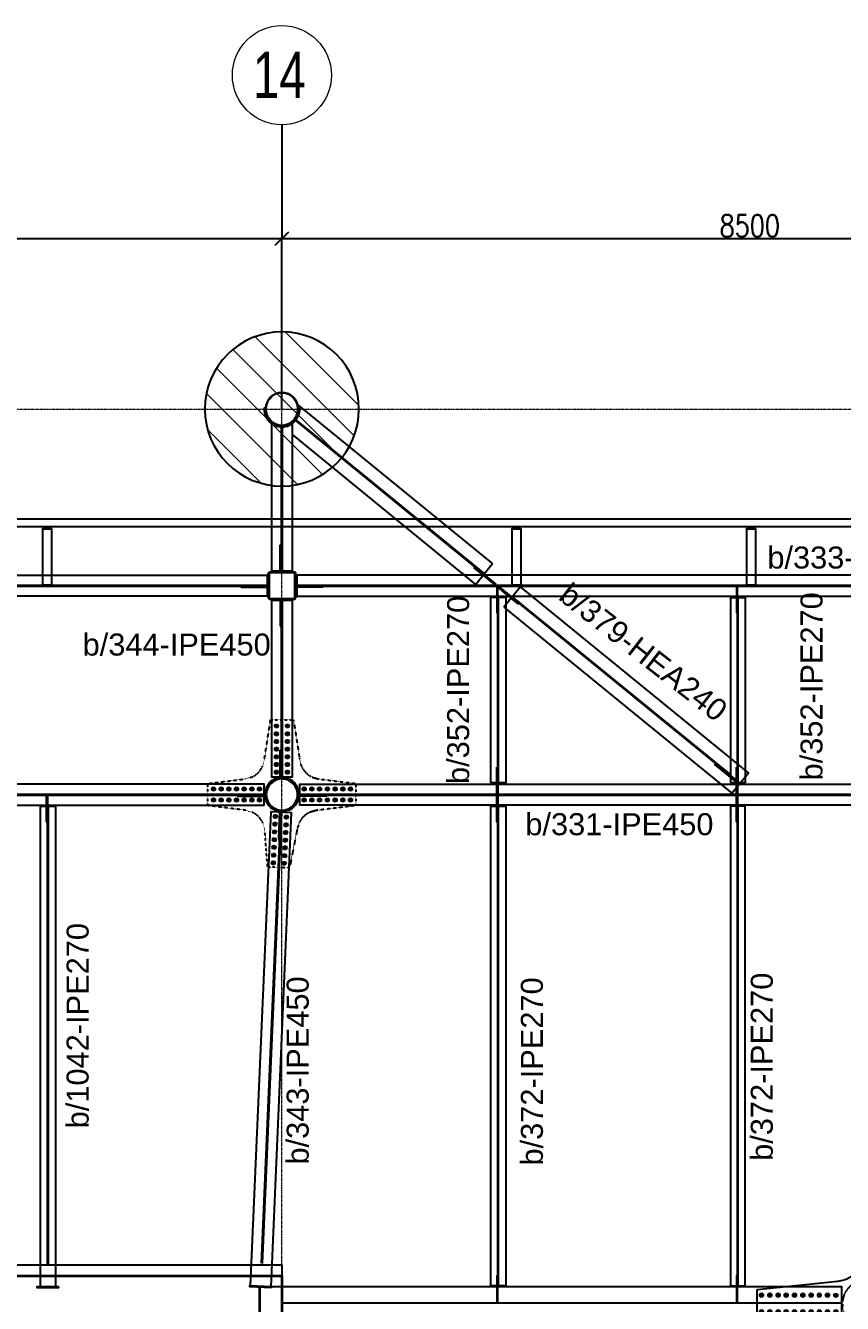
# Model space of a CAD drawing. Header units: millimetres. Extents: x -1715 to 93033, y -21962 to 25119.
# Drawn here: x 69507 to 76928, y 13518 to 25119 of the extents above; entities that cross this region are included whole.
import ezdxf
from ezdxf.enums import TextEntityAlignment as Align

# ---------------------------------------------------------------- set-up
doc = ezdxf.new("R2010")
doc.units = ezdxf.units.MM
doc.header["$LTSCALE"] = 0.4
doc.linetypes.add('DXK_LINE_DOT2', pattern=[3.9198, 1.9599, -1.9599])
doc.linetypes.add('Grid Line', pattern=[3.33375, 1.905, -0.47625, 0.47625, -0.47625])
for name, color, linetype, lineweight in [('0-1', 250, 'Continuous', 5), ('E_COLUMNAS', 1, 'Continuous', 18), ('E_COLUMNAS-1', 1, 'Continuous', 25), ('E_COLUMNAS-3', 1, 'Continuous', 35), ('E_EJES', 8, 'Continuous', 9), ('E_EJES-1', 8, 'Grid Line', 9), ('E_MUROS', 2, 'Continuous', 18), ('E_MUROS-1', 2, 'Continuous', 35), ('E_TEXTO', 3, 'Continuous', 9), ('E_VIGAS-1', 31, 'Continuous', 25), ('E_VIGAS-2', 252, 'Continuous', 25), ('S-COLS-HDLN-1', 52, 'Continuous', 35)]:
    doc.layers.add(name, color=color, linetype=linetype, lineweight=lineweight)
for name, color, linetype in [('A_ALMA', 255, 'Continuous'), ('COTAS', 8, 'Continuous'), ('P-PLATINA', 6, 'Continuous')]:
    doc.layers.add(name, color=color, linetype=linetype)
doc.styles.add('CNI_COTAS', font='romans.shx', dxfattribs={"width": 0.8})
doc.styles.add('Swis721 LtCn BT_1', font='swisscl.ttf', dxfattribs={"height": 0.42})
doc.styles.add('VERDANA', font='arial.ttf')
doc.dimstyles.new('1.5', dxfattribs={"dimscale": 0, "dimtxt": 200, "dimasz": 120, "dimexe": 4, "dimexo": 4, "dimgap": 15, "dimtad": 1, "dimdec": 0, "dimzin": 4, "dimdsep": 46, "dimtxsty": 'CNI_COTAS', "dimblk": 'OBLIQUE', "dimcen": -0.09, "dimclrd": 256, "dimclrt": 3, "dimadec": 0, "dimazin": 0, "dimtfac": 1, "dimtdec": 0, "dimtmove": 2, "dimatfit": 0, "dimldrblk": 'OBLIQUE', "dimfxl": 0.05, "dimtolj": 1, "dimtzin": 0, "dimarcsym": 0})

# ---------------------------------------------------------------- blocks, each defined once
blk = doc.blocks.new('EST_SFM_VIGA-METALICA-SECCION-C - EST_SFM_VIGA-METALICA-UPN160-1505289-_14_00m_N_E_-NIVEL-4 DOC')
at = {"layer": 'E_VIGAS-1'}
for p, q in [((44.822, 0.018), (-44.831, 0.018)), ((-44.831, -0.047), (44.822, -0.047))]:
    blk.add_line(p, q, dxfattribs=at)
blk = doc.blocks.new('DCTIB_CNI_EST_MOD-1A-FAC_0001_rvt-1-_14_00m_N_E_-NIVEL-4 DOC')
at = {"layer": 'E_VIGAS-1'}
for p, q in [((-16.799, 165.082), (-16.799, 165.096)), ((-16.799, 165.077), (-16.799, 165.082)), ((-16.794, 165.096), (-16.794, 165.082)), ((-16.794, 165.082), (-16.794, 165.077)), ((-12.535, 165.082), (-12.535, 165.096)), ((-12.535, 165.077), (-12.535, 165.082)), ((-12.53, 165.096), (-12.53, 165.082)), ((-12.53, 165.082), (-12.53, 165.077)), ((-10.405, 165.082), (-10.405, 165.096)), ((-10.405, 165.077), (-10.405, 165.082)), ((-10.4, 165.096), (-10.4, 165.082)), ((-10.4, 165.082), (-10.4, 165.077)), ((-16.838, 165.076), (-16.838, 165.077)), ((-16.838, 165.077), (-16.81, 165.077)), ((-16.838, 165.076), (-16.756, 165.076)), ((-16.756, 165.076), (-16.838, 165.076)), ((-16.838, 165.076), (-16.838, 164.564)), ((-16.784, 165.077), (-16.756, 165.077)), ((-16.756, 165.077), (-16.756, 165.076)), ((-16.756, 165.076), (-16.756, 164.564)), ((-12.573, 165.076), (-12.573, 165.077)), ((-12.573, 165.077), (-12.545, 165.077)), ((-12.573, 165.076), (-12.491, 165.076)), ((-12.491, 165.076), (-12.573, 165.076)), ((-12.573, 165.076), (-12.573, 164.564)), ((-12.519, 165.077), (-12.491, 165.077)), ((-12.491, 165.077), (-12.491, 165.076)), ((-12.491, 165.076), (-12.491, 164.564)), ((-10.443, 165.076), (-10.443, 165.077)), ((-10.443, 165.077), (-10.415, 165.077)), ((-10.443, 165.076), (-10.361, 165.076)), ((-10.361, 165.076), (-10.443, 165.076)), ((-10.443, 165.076), (-10.443, 164.564)), ((-10.389, 165.077), (-10.361, 165.077)), ((-10.361, 165.077), (-10.361, 165.076)), ((-10.361, 165.076), (-10.361, 164.564)), ((-16.756, 164.564), (-16.838, 164.564)), ((-12.491, 164.564), (-12.573, 164.564)), ((-10.361, 164.564), (-10.443, 164.564))]:
    blk.add_line(p, q, dxfattribs=at)
for points, knots in [([(-16.81, 165.077), (-16.809, 165.077), (-16.808, 165.077), (-16.805, 165.077), (-16.803, 165.078), (-16.801, 165.078), (-16.8, 165.08), (-16.799, 165.081), (-16.799, 165.082)], [0, 0, 0, 0, 0.142857, 0.285714, 0.428571, 0.571429, 0.785714, 1, 1, 1, 1]), ([(-16.799, 165.082), (-16.799, 165.081), (-16.8, 165.08), (-16.801, 165.078), (-16.803, 165.078), (-16.804, 165.077), (-16.805, 165.077), (-16.807, 165.077), (-16.809, 165.077), (-16.81, 165.077)], [0, 0, 0, 0, 0.285714, 0.428571, 0.571429, 0.678571, 0.732143, 0.785714, 1, 1, 1, 1]), ([(-16.784, 165.077), (-16.785, 165.077), (-16.786, 165.077), (-16.789, 165.077), (-16.791, 165.078), (-16.793, 165.078), (-16.794, 165.08), (-16.794, 165.081), (-16.794, 165.082)], [0, 0, 0, 0, 0.142857, 0.285714, 0.428571, 0.571429, 0.785714, 1, 1, 1, 1]), ([(-16.794, 165.082), (-16.794, 165.081), (-16.794, 165.08), (-16.792, 165.078), (-16.791, 165.078), (-16.789, 165.077), (-16.788, 165.077), (-16.787, 165.077), (-16.785, 165.077), (-16.784, 165.077)], [0, 0, 0, 0, 0.285714, 0.428571, 0.571429, 0.678571, 0.732143, 0.785714, 1, 1, 1, 1]), ([(-12.545, 165.077), (-12.544, 165.077), (-12.543, 165.077), (-12.54, 165.077), (-12.538, 165.078), (-12.536, 165.078), (-12.535, 165.08), (-12.535, 165.081), (-12.535, 165.082)], [0, 0, 0, 0, 0.142857, 0.285714, 0.428571, 0.571429, 0.785714, 1, 1, 1, 1]), ([(-12.535, 165.082), (-12.535, 165.081), (-12.535, 165.08), (-12.537, 165.078), (-12.538, 165.078), (-12.54, 165.077), (-12.541, 165.077), (-12.542, 165.077), (-12.544, 165.077), (-12.545, 165.077)], [0, 0, 0, 0, 0.285714, 0.428571, 0.571429, 0.678571, 0.732143, 0.785714, 1, 1, 1, 1]), ([(-12.519, 165.077), (-12.52, 165.077), (-12.521, 165.077), (-12.524, 165.077), (-12.526, 165.078), (-12.528, 165.078), (-12.529, 165.08), (-12.53, 165.081), (-12.53, 165.082)], [0, 0, 0, 0, 0.142857, 0.285714, 0.428571, 0.571429, 0.785714, 1, 1, 1, 1]), ([(-12.53, 165.082), (-12.53, 165.081), (-12.529, 165.08), (-12.528, 165.078), (-12.526, 165.078), (-12.525, 165.077), (-12.524, 165.077), (-12.522, 165.077), (-12.52, 165.077), (-12.519, 165.077)], [0, 0, 0, 0, 0.285714, 0.428571, 0.571429, 0.678571, 0.732143, 0.785714, 1, 1, 1, 1]), ([(-10.415, 165.077), (-10.414, 165.077), (-10.413, 165.077), (-10.41, 165.077), (-10.408, 165.078), (-10.406, 165.078), (-10.405, 165.08), (-10.405, 165.081), (-10.405, 165.082)], [0, 0, 0, 0, 0.142857, 0.285714, 0.428571, 0.571429, 0.785714, 1, 1, 1, 1]), ([(-10.405, 165.082), (-10.405, 165.081), (-10.405, 165.08), (-10.407, 165.078), (-10.408, 165.078), (-10.41, 165.077), (-10.411, 165.077), (-10.412, 165.077), (-10.414, 165.077), (-10.415, 165.077)], [0, 0, 0, 0, 0.285714, 0.428571, 0.571429, 0.678571, 0.732143, 0.785714, 1, 1, 1, 1]), ([(-10.389, 165.077), (-10.39, 165.077), (-10.391, 165.077), (-10.394, 165.077), (-10.396, 165.078), (-10.398, 165.078), (-10.399, 165.08), (-10.4, 165.081), (-10.4, 165.082)], [0, 0, 0, 0, 0.142857, 0.285714, 0.428571, 0.571429, 0.785714, 1, 1, 1, 1]), ([(-10.4, 165.082), (-10.4, 165.081), (-10.399, 165.08), (-10.398, 165.078), (-10.396, 165.078), (-10.395, 165.077), (-10.394, 165.077), (-10.392, 165.077), (-10.39, 165.077), (-10.389, 165.077)], [0, 0, 0, 0, 0.285714, 0.428571, 0.571429, 0.678571, 0.732143, 0.785714, 1, 1, 1, 1])]:
    blk.add_open_spline(points, degree=3, knots=knots, dxfattribs=at)
blk.add_blockref('EST_SFM_VIGA-METALICA-SECCION-C - EST_SFM_VIGA-METALICA-UPN160-1505289-_14_00m_N_E_-NIVEL-4 DOC', (-41.042, 165.143), dxfattribs=at)
blk = doc.blocks.new('EST_SCM_COLUMNA-METALICA-SECCION-CIRCULAR - EST_SCM_COLUMNA-TUBULAR-CIRCULAR_PTEØ_12__e_10_3mm-1190348-_14_00m_N_E_-NIVEL-4 DOC')
at = {"layer": 'E_COLUMNAS-1'}
for radius, start, end in [(0.142, 114.5455, 147.2727), (0.152, 114.5455, 130.9091), (0.152, 98.1818, 114.5455), (0.142, 65.4545, 114.5455), (0.152, 0, 98.1818), (0.142, 32.7273, 65.4545), (0.152, 163.6364, 180), (0.152, 180, 196.3636), (0.152, 130.9091, 163.6364), (0.142, 163.6364, 180), (0.142, 147.2727, 163.6364), (0.142, 310.9091, 0), (0.142, 0.7017, 32.7273), (0.152, 196.3636, 212.7273), (0.142, 180, 196.3636), (0.142, 196.3636, 310.2186), (0.152, 212.7273, 229.0909), (0.152, 229.0909, 245.4545), (0.152, 294.5455, 327.2727), (0.152, 327.2727, 343.6364), (0.152, 343.6364, 359.9229), (0.152, 245.4545, 261.8182), (0.152, 261.8182, 278.1818), (0.152, 278.1818, 294.5455)]:
    blk.add_arc((0, 0), radius, start, end, dxfattribs=at)
at = {"layer": 'S-COLS-HDLN-1'}
blk.add_line((0.152, 0), (0.152, 0), dxfattribs=at)
for start, end in [(0, 0.6816), (310.2387, 310.9091)]:
    blk.add_arc((0, 0), 0.142, start, end, dxfattribs=at)
blk = doc.blocks.new('Grid - CNI_NOMBRE EJES-372759-_14_00m_N_E_-NIVEL-4 DOC')
at = {"layer": 'E_EJES'}
blk.add_circle((0, 0), 0.003, dxfattribs=at)
blk = doc.blocks.new('EST_SCM_COLUMNA-METALICA-SECCION-CUADRADA - EST_SCM_COLUMNA-TUBULAR-CUADRADA_PTEØ_250x250e_8mm-V20-_14_00m_N_E_-NIVEL-4 DOC')
at = {"layer": 'E_COLUMNAS-1'}
for p, q in [((-0.109, 0.125), (-0.094, 0.125)), ((-0.094, 0.117), (-0.109, 0.117)), ((-0.094, 0.125), (0.109, 0.125)), ((0.109, 0.117), (-0.094, 0.117)), ((-0.125, -0.109), (-0.125, 0.109)), ((-0.117, 0.109), (-0.117, -0.109)), ((0.117, -0.109), (0.117, 0.109)), ((0.125, 0.109), (0.125, -0.109)), ((-0.109, -0.117), (-0.094, -0.117)), ((-0.094, -0.125), (-0.109, -0.125)), ((-0.094, -0.117), (0.109, -0.117)), ((0.109, -0.125), (-0.094, -0.125))]:
    blk.add_line(p, q, dxfattribs=at)
for centre, radius, start, end in [((-0.109, 0.109), 0.016, 90, 180), ((-0.109, 0.109), 0.008, 90, 180), ((0.109, 0.109), 0.016, 360, 90), ((0.109, 0.109), 0.008, 360, 90), ((-0.109, -0.109), 0.016, 180, 270), ((-0.109, -0.109), 0.008, 180, 270), ((0.109, -0.109), 0.016, 270, 360), ((0.109, -0.109), 0.008, 270, 360)]:
    blk.add_arc(centre, radius, start, end, dxfattribs=at)
blk = doc.blocks.new('Bolt-72226993-3021 - 1511')
at = {"color": 253, "linetype": 'Continuous'}
for p, q in [((80086, 28239), (80101, 28247)), ((80086, 28221), (80086, 28239)), ((80101, 28213), (80086, 28221)), ((80101, 28247), (80116, 28239)), ((80116, 28221), (80101, 28213)), ((80116, 28239), (80116, 28221)), ((80156, 28239), (80171, 28247)), ((80156, 28221), (80156, 28239)), ((80171, 28213), (80156, 28221)), ((80171, 28247), (80186, 28239)), ((80186, 28221), (80171, 28213)), ((80186, 28239), (80186, 28221)), ((80226, 28239), (80241, 28247)), ((80226, 28221), (80226, 28239)), ((80241, 28213), (80226, 28221)), ((80241, 28247), (80256, 28239)), ((80256, 28221), (80241, 28213)), ((80256, 28239), (80256, 28221)), ((80296, 28239), (80311, 28247)), ((80296, 28221), (80296, 28239)), ((80311, 28213), (80296, 28221)), ((80311, 28247), (80326, 28239)), ((80326, 28221), (80311, 28213)), ((80326, 28239), (80326, 28221)), ((80366, 28239), (80381, 28247)), ((80366, 28221), (80366, 28239)), ((80381, 28213), (80366, 28221)), ((80381, 28247), (80396, 28239)), ((80396, 28221), (80381, 28213)), ((80396, 28239), (80396, 28221)), ((80436, 28239), (80451, 28247)), ((80436, 28221), (80436, 28239)), ((80451, 28213), (80436, 28221)), ((80451, 28247), (80466, 28239)), ((80466, 28221), (80451, 28213)), ((80466, 28239), (80466, 28221)), ((80506, 28239), (80521, 28247)), ((80506, 28221), (80506, 28239)), ((80521, 28213), (80506, 28221)), ((80521, 28247), (80536, 28239)), ((80536, 28221), (80521, 28213)), ((80536, 28239), (80536, 28221)), ((80086, 28139), (80101, 28147)), ((80086, 28121), (80086, 28139)), ((80101, 28113), (80086, 28121)), ((80101, 28147), (80116, 28139)), ((80116, 28121), (80101, 28113)), ((80116, 28139), (80116, 28121)), ((80156, 28139), (80171, 28147)), ((80156, 28121), (80156, 28139)), ((80171, 28113), (80156, 28121)), ((80171, 28147), (80186, 28139)), ((80186, 28121), (80171, 28113)), ((80186, 28139), (80186, 28121)), ((80226, 28139), (80241, 28147)), ((80226, 28121), (80226, 28139)), ((80241, 28113), (80226, 28121)), ((80241, 28147), (80256, 28139)), ((80256, 28121), (80241, 28113)), ((80256, 28139), (80256, 28121)), ((80296, 28139), (80311, 28147)), ((80296, 28121), (80296, 28139)), ((80311, 28113), (80296, 28121)), ((80311, 28147), (80326, 28139)), ((80326, 28121), (80311, 28113)), ((80326, 28139), (80326, 28121)), ((80366, 28139), (80381, 28147)), ((80366, 28121), (80366, 28139)), ((80381, 28113), (80366, 28121)), ((80381, 28147), (80396, 28139)), ((80396, 28121), (80381, 28113)), ((80396, 28139), (80396, 28121)), ((80436, 28139), (80451, 28147)), ((80436, 28121), (80436, 28139)), ((80451, 28113), (80436, 28121)), ((80451, 28147), (80466, 28139)), ((80466, 28121), (80451, 28113)), ((80466, 28139), (80466, 28121)), ((80506, 28139), (80521, 28147)), ((80506, 28121), (80506, 28139)), ((80521, 28113), (80506, 28121)), ((80521, 28147), (80536, 28139)), ((80536, 28121), (80521, 28113)), ((80536, 28139), (80536, 28121))]:
    blk.add_line(p, q, dxfattribs=at)
for centre, radius, start, end in [((80101, 28230), 11.5, 18, 198), ((80101, 28230), 11.5, 198, 18), ((80101, 28230), 10, 90, 270), ((80101, 28230), 10, 270, 90), ((80171, 28230), 11.5, 18, 198), ((80171, 28230), 11.5, 198, 18), ((80171, 28230), 10, 90, 270), ((80171, 28230), 10, 270, 90), ((80241, 28230), 11.5, 18, 198), ((80241, 28230), 11.5, 198, 18), ((80241, 28230), 10, 90, 270), ((80241, 28230), 10, 270, 90), ((80311, 28230), 11.5, 18, 198), ((80311, 28230), 11.5, 198, 18), ((80311, 28230), 10, 90, 270), ((80311, 28230), 10, 270, 90), ((80381, 28230), 11.5, 18, 198), ((80381, 28230), 11.5, 198, 18), ((80381, 28230), 10, 90, 270), ((80381, 28230), 10, 270, 90), ((80451, 28230), 11.5, 18, 198), ((80451, 28230), 11.5, 198, 18), ((80451, 28230), 10, 90, 270), ((80451, 28230), 10, 270, 90), ((80521, 28230), 11.5, 18, 198), ((80521, 28230), 11.5, 198, 18), ((80521, 28230), 10, 90, 270), ((80521, 28230), 10, 270, 90), ((80101, 28130), 11.5, 18, 198), ((80101, 28130), 11.5, 198, 18), ((80101, 28130), 10, 90, 270), ((80101, 28130), 10, 270, 90), ((80171, 28130), 11.5, 18, 198), ((80171, 28130), 11.5, 198, 18), ((80171, 28130), 10, 90, 270), ((80171, 28130), 10, 270, 90), ((80241, 28130), 11.5, 18, 198), ((80241, 28130), 11.5, 198, 18), ((80241, 28130), 10, 90, 270), ((80241, 28130), 10, 270, 90), ((80311, 28130), 11.5, 18, 198), ((80311, 28130), 11.5, 198, 18), ((80311, 28130), 10, 90, 270), ((80311, 28130), 10, 270, 90), ((80381, 28130), 11.5, 18, 198), ((80381, 28130), 11.5, 198, 18), ((80381, 28130), 10, 90, 270), ((80381, 28130), 10, 270, 90), ((80451, 28130), 11.5, 18, 198), ((80451, 28130), 11.5, 198, 18), ((80451, 28130), 10, 90, 270), ((80451, 28130), 10, 270, 90), ((80521, 28130), 11.5, 18, 198), ((80521, 28130), 11.5, 198, 18), ((80521, 28130), 10, 90, 270), ((80521, 28130), 10, 270, 90)]:
    blk.add_arc(centre, radius, start, end, dxfattribs=at)
blk = doc.blocks.new('Bolt-72226993-3020 - 1511')
at = {"color": 253, "linetype": 'Continuous'}
for p, q in [((80911, 28239), (80926, 28247)), ((80911, 28221), (80911, 28239)), ((80926, 28213), (80911, 28221)), ((80926, 28247), (80941, 28239)), ((80941, 28221), (80926, 28213)), ((80941, 28239), (80941, 28221)), ((80981, 28239), (80996, 28247)), ((80981, 28221), (80981, 28239)), ((80996, 28213), (80981, 28221)), ((80996, 28247), (81011, 28239)), ((81011, 28221), (80996, 28213)), ((81011, 28239), (81011, 28221)), ((81051, 28239), (81066, 28247)), ((81051, 28221), (81051, 28239)), ((81066, 28213), (81051, 28221)), ((81066, 28247), (81081, 28239)), ((81081, 28221), (81066, 28213)), ((81081, 28239), (81081, 28221)), ((81121, 28239), (81136, 28247)), ((81121, 28221), (81121, 28239)), ((81136, 28213), (81121, 28221)), ((81136, 28247), (81151, 28239)), ((81151, 28221), (81136, 28213)), ((81151, 28239), (81151, 28221)), ((81191, 28239), (81206, 28247)), ((81191, 28221), (81191, 28239)), ((81206, 28213), (81191, 28221)), ((81206, 28247), (81221, 28239)), ((81221, 28221), (81206, 28213)), ((81221, 28239), (81221, 28221)), ((81261, 28239), (81276, 28247)), ((81261, 28221), (81261, 28239)), ((81276, 28213), (81261, 28221)), ((81276, 28247), (81291, 28239)), ((81291, 28221), (81276, 28213)), ((81291, 28239), (81291, 28221)), ((81331, 28239), (81346, 28247)), ((81331, 28221), (81331, 28239)), ((81346, 28213), (81331, 28221)), ((81346, 28247), (81361, 28239)), ((81361, 28221), (81346, 28213)), ((81361, 28239), (81361, 28221)), ((80911, 28139), (80926, 28147)), ((80911, 28121), (80911, 28139)), ((80926, 28113), (80911, 28121)), ((80926, 28147), (80941, 28139)), ((80941, 28121), (80926, 28113)), ((80941, 28139), (80941, 28121)), ((80981, 28139), (80996, 28147)), ((80981, 28121), (80981, 28139)), ((80996, 28113), (80981, 28121)), ((80996, 28147), (81011, 28139)), ((81011, 28121), (80996, 28113)), ((81011, 28139), (81011, 28121)), ((81051, 28139), (81066, 28147)), ((81051, 28121), (81051, 28139)), ((81066, 28113), (81051, 28121)), ((81066, 28147), (81081, 28139)), ((81081, 28121), (81066, 28113)), ((81081, 28139), (81081, 28121)), ((81121, 28139), (81136, 28147)), ((81121, 28121), (81121, 28139)), ((81136, 28113), (81121, 28121)), ((81136, 28147), (81151, 28139)), ((81151, 28121), (81136, 28113)), ((81151, 28139), (81151, 28121)), ((81191, 28139), (81206, 28147)), ((81191, 28121), (81191, 28139)), ((81206, 28113), (81191, 28121)), ((81206, 28147), (81221, 28139)), ((81221, 28121), (81206, 28113)), ((81221, 28139), (81221, 28121)), ((81261, 28139), (81276, 28147)), ((81261, 28121), (81261, 28139)), ((81276, 28113), (81261, 28121)), ((81276, 28147), (81291, 28139)), ((81291, 28121), (81276, 28113)), ((81291, 28139), (81291, 28121)), ((81331, 28139), (81346, 28147)), ((81331, 28121), (81331, 28139)), ((81346, 28113), (81331, 28121)), ((81346, 28147), (81361, 28139)), ((81361, 28121), (81346, 28113)), ((81361, 28139), (81361, 28121))]:
    blk.add_line(p, q, dxfattribs=at)
for centre, radius, start, end in [((80926, 28230), 11.5, 18, 198), ((80926, 28230), 11.5, 198, 18), ((80926, 28230), 10, 90, 270), ((80926, 28230), 10, 270, 90), ((80996, 28230), 11.5, 18, 198), ((80996, 28230), 11.5, 198, 18), ((80996, 28230), 10, 90, 270), ((80996, 28230), 10, 270, 90), ((81066, 28230), 11.5, 18, 198), ((81066, 28230), 11.5, 198, 18), ((81066, 28230), 10, 90, 270), ((81066, 28230), 10, 270, 90), ((81136, 28230), 11.5, 18, 198), ((81136, 28230), 11.5, 198, 18), ((81136, 28230), 10, 90, 270), ((81136, 28230), 10, 270, 90), ((81206, 28230), 11.5, 18, 198), ((81206, 28230), 11.5, 198, 18), ((81206, 28230), 10, 90, 270), ((81206, 28230), 10, 270, 90), ((81276, 28230), 11.5, 18, 198), ((81276, 28230), 11.5, 198, 18), ((81276, 28230), 10, 90, 270), ((81276, 28230), 10, 270, 90), ((81346, 28230), 11.5, 18, 198), ((81346, 28230), 11.5, 198, 18), ((81346, 28230), 10, 90, 270), ((81346, 28230), 10, 270, 90), ((80926, 28130), 11.5, 18, 198), ((80926, 28130), 11.5, 198, 18), ((80926, 28130), 10, 90, 270), ((80926, 28130), 10, 270, 90), ((80996, 28130), 11.5, 18, 198), ((80996, 28130), 11.5, 198, 18), ((80996, 28130), 10, 90, 270), ((80996, 28130), 10, 270, 90), ((81066, 28130), 11.5, 18, 198), ((81066, 28130), 11.5, 198, 18), ((81066, 28130), 10, 90, 270), ((81066, 28130), 10, 270, 90), ((81136, 28130), 11.5, 18, 198), ((81136, 28130), 11.5, 198, 18), ((81136, 28130), 10, 90, 270), ((81136, 28130), 10, 270, 90), ((81206, 28130), 11.5, 18, 198), ((81206, 28130), 11.5, 198, 18), ((81206, 28130), 10, 90, 270), ((81206, 28130), 10, 270, 90), ((81276, 28130), 11.5, 18, 198), ((81276, 28130), 11.5, 198, 18), ((81276, 28130), 10, 90, 270), ((81276, 28130), 10, 270, 90), ((81346, 28130), 11.5, 18, 198), ((81346, 28130), 11.5, 198, 18), ((81346, 28130), 10, 90, 270), ((81346, 28130), 10, 270, 90)]:
    blk.add_arc(centre, radius, start, end, dxfattribs=at)
blk = doc.blocks.new('Bolt-72226993-3040 - 1511')
at = {"color": 253, "linetype": 'Continuous'}
for p, q in [((80647, 27981), (80656, 27995)), ((80655, 27965), (80647, 27981)), ((80672, 27965), (80655, 27965)), ((80656, 27995), (80673, 27995)), ((80681, 27979), (80672, 27965)), ((80673, 27995), (80681, 27979)), ((80747, 27976), (80756, 27991)), ((80755, 27961), (80747, 27976)), ((80772, 27960), (80755, 27961)), ((80756, 27991), (80773, 27990)), ((80781, 27975), (80772, 27960)), ((80773, 27990), (80781, 27975)), ((80640, 27841), (80650, 27856)), ((80644, 27911), (80653, 27926)), ((80652, 27896), (80644, 27911)), ((80650, 27856), (80667, 27855)), ((80669, 27895), (80652, 27896)), ((80653, 27926), (80670, 27925)), ((80667, 27855), (80675, 27839)), ((80678, 27909), (80669, 27895)), ((80670, 27925), (80678, 27909)), ((80740, 27836), (80750, 27851)), ((80744, 27906), (80753, 27921)), ((80751, 27891), (80744, 27906)), ((80750, 27851), (80767, 27850)), ((80769, 27890), (80751, 27891)), ((80753, 27921), (80770, 27920)), ((80767, 27850), (80775, 27835)), ((80778, 27905), (80769, 27890)), ((80770, 27920), (80778, 27905)), ((80637, 27771), (80647, 27786)), ((80645, 27756), (80637, 27771)), ((80648, 27826), (80640, 27841)), ((80662, 27755), (80645, 27756)), ((80647, 27786), (80664, 27785)), ((80666, 27825), (80648, 27826)), ((80672, 27769), (80662, 27755)), ((80664, 27785), (80672, 27769)), ((80675, 27839), (80666, 27825)), ((80737, 27766), (80746, 27781)), ((80745, 27751), (80737, 27766)), ((80748, 27821), (80740, 27836)), ((80762, 27750), (80745, 27751)), ((80746, 27781), (80764, 27780)), ((80766, 27820), (80748, 27821)), ((80772, 27765), (80762, 27750)), ((80764, 27780), (80772, 27765)), ((80775, 27835), (80766, 27820)), ((80631, 27631), (80640, 27646)), ((80639, 27616), (80631, 27631)), ((80634, 27701), (80643, 27716)), ((80642, 27686), (80634, 27701)), ((80656, 27615), (80639, 27616)), ((80640, 27646), (80657, 27645)), ((80659, 27685), (80642, 27686)), ((80643, 27716), (80661, 27715)), ((80665, 27630), (80656, 27615)), ((80657, 27645), (80665, 27630)), ((80669, 27700), (80659, 27685)), ((80661, 27715), (80669, 27700)), ((80731, 27627), (80740, 27641)), ((80739, 27611), (80731, 27627)), ((80734, 27697), (80743, 27711)), ((80742, 27681), (80734, 27697)), ((80756, 27610), (80739, 27611)), ((80740, 27641), (80757, 27640)), ((80759, 27680), (80742, 27681)), ((80743, 27711), (80761, 27710)), ((80765, 27625), (80756, 27610)), ((80757, 27640), (80765, 27625)), ((80769, 27695), (80759, 27680)), ((80761, 27710), (80769, 27695)), ((80628, 27561), (80637, 27576)), ((80636, 27546), (80628, 27561)), ((80653, 27545), (80636, 27546)), ((80637, 27576), (80654, 27575)), ((80662, 27560), (80653, 27545)), ((80654, 27575), (80662, 27560)), ((80727, 27557), (80737, 27571)), ((80735, 27541), (80727, 27557)), ((80753, 27541), (80735, 27541)), ((80737, 27571), (80754, 27570)), ((80762, 27555), (80753, 27541)), ((80754, 27570), (80762, 27555))]:
    blk.add_line(p, q, dxfattribs=at)
for centre, radius, start, end in [((80664, 27980), 11, 105.3738, 285.3738), ((80664, 27980), 10, 357.3738, 177.3738), ((80664, 27980), 10, 177.3738, 357.3738), ((80664, 27980), 11, 285.3738, 105.3738), ((80764, 27975), 11, 105.3738, 285.3738), ((80764, 27975), 10, 357.3738, 177.3738), ((80764, 27975), 10, 177.3738, 357.3738), ((80764, 27975), 11, 285.3738, 105.3738), ((80658, 27840), 11, 105.3738, 285.3738), ((80658, 27840), 10, 357.3738, 177.3738), ((80661, 27910), 11, 105.3738, 285.3738), ((80661, 27910), 10, 357.3738, 177.3738), ((80661, 27910), 10, 177.3738, 357.3738), ((80658, 27840), 11, 285.3738, 105.3738), ((80661, 27910), 11, 285.3738, 105.3738), ((80758, 27836), 11, 105.3738, 285.3738), ((80758, 27836), 10, 357.3738, 177.3738), ((80761, 27906), 11, 105.3738, 285.3738), ((80761, 27906), 10, 357.3738, 177.3738), ((80761, 27906), 10, 177.3738, 357.3738), ((80758, 27836), 11, 285.3738, 105.3738), ((80761, 27906), 11, 285.3738, 105.3738), ((80655, 27770), 11, 105.3738, 285.3738), ((80655, 27770), 10, 357.3738, 177.3738), ((80655, 27770), 10, 177.3738, 357.3738), ((80658, 27840), 10, 177.3738, 357.3738), ((80655, 27770), 11, 285.3738, 105.3738), ((80754, 27766), 11, 105.3738, 285.3738), ((80754, 27766), 10, 357.3738, 177.3738), ((80754, 27766), 10, 177.3738, 357.3738), ((80758, 27836), 10, 177.3738, 357.3738), ((80754, 27766), 11, 285.3738, 105.3738), ((80648, 27630), 11, 105.3738, 285.3738), ((80648, 27630), 10, 357.3738, 177.3738), ((80648, 27630), 10, 177.3738, 357.3738), ((80651, 27700), 11, 105.3738, 285.3738), ((80651, 27700), 10, 357.3738, 177.3738), ((80651, 27700), 10, 177.3738, 357.3738), ((80648, 27630), 11, 285.3738, 105.3738), ((80651, 27700), 11, 285.3738, 105.3738), ((80748, 27626), 11, 105.3738, 285.3738), ((80748, 27626), 10, 357.3738, 177.3738), ((80748, 27626), 10, 177.3738, 357.3738), ((80751, 27696), 11, 105.3738, 285.3738), ((80751, 27696), 10, 357.3738, 177.3738), ((80751, 27696), 10, 177.3738, 357.3738), ((80748, 27626), 11, 285.3738, 105.3738), ((80751, 27696), 11, 285.3738, 105.3738), ((80645, 27560), 11, 105.3738, 285.3738), ((80645, 27560), 10, 357.3738, 177.3738), ((80645, 27560), 10, 177.3738, 357.3738), ((80645, 27560), 11, 285.3738, 105.3738), ((80745, 27556), 11, 105.3738, 285.3738), ((80745, 27556), 10, 357.3738, 177.3738), ((80745, 27556), 10, 177.3738, 357.3738), ((80745, 27556), 11, 285.3738, 105.3738)]:
    blk.add_arc(centre, radius, start, end, dxfattribs=at)
blk = doc.blocks.new('Bolt-72226993-3052 - 1511')
at = {"color": 253, "linetype": 'Continuous'}
for p, q in [((85065, 23644), (85080, 23653)), ((85065, 23627), (85065, 23644)), ((85080, 23618), (85065, 23627)), ((85080, 23653), (85095, 23644)), ((85095, 23627), (85080, 23618)), ((85095, 23644), (85095, 23627)), ((85140, 23644), (85155, 23653)), ((85140, 23627), (85140, 23644)), ((85155, 23618), (85140, 23627)), ((85155, 23653), (85170, 23644)), ((85170, 23627), (85155, 23618)), ((85170, 23644), (85170, 23627)), ((85215, 23644), (85230, 23653)), ((85215, 23627), (85215, 23644)), ((85230, 23618), (85215, 23627)), ((85230, 23653), (85245, 23644)), ((85245, 23627), (85230, 23618)), ((85245, 23644), (85245, 23627)), ((85290, 23644), (85305, 23653)), ((85290, 23627), (85290, 23644)), ((85305, 23618), (85290, 23627)), ((85305, 23653), (85320, 23644)), ((85320, 23627), (85305, 23618)), ((85320, 23644), (85320, 23627)), ((85365, 23644), (85380, 23653)), ((85365, 23627), (85365, 23644)), ((85380, 23618), (85365, 23627)), ((85380, 23653), (85395, 23644)), ((85395, 23627), (85380, 23618)), ((85395, 23644), (85395, 23627)), ((85440, 23644), (85455, 23653)), ((85440, 23627), (85440, 23644)), ((85455, 23618), (85440, 23627)), ((85455, 23653), (85470, 23644)), ((85470, 23627), (85455, 23618)), ((85470, 23644), (85470, 23627)), ((85515, 23644), (85530, 23653)), ((85515, 23627), (85515, 23644)), ((85530, 23618), (85515, 23627)), ((85530, 23653), (85545, 23644)), ((85545, 23627), (85530, 23618)), ((85545, 23644), (85545, 23627)), ((85590, 23644), (85605, 23653)), ((85590, 23627), (85590, 23644)), ((85605, 23618), (85590, 23627)), ((85605, 23653), (85620, 23644)), ((85620, 23627), (85605, 23618)), ((85620, 23644), (85620, 23627)), ((85665, 23644), (85680, 23653)), ((85665, 23627), (85665, 23644)), ((85680, 23618), (85665, 23627)), ((85680, 23653), (85695, 23644)), ((85695, 23627), (85680, 23618)), ((85695, 23644), (85695, 23627)), ((85740, 23644), (85755, 23652)), ((85740, 23626), (85740, 23644)), ((85755, 23618), (85740, 23626)), ((85755, 23652), (85770, 23644)), ((85770, 23626), (85755, 23618)), ((85770, 23644), (85770, 23626)), ((85065, 23494), (85080, 23503)), ((85065, 23477), (85065, 23494)), ((85080, 23468), (85065, 23477)), ((85080, 23503), (85095, 23494)), ((85095, 23477), (85080, 23468)), ((85095, 23494), (85095, 23477)), ((85140, 23494), (85155, 23503)), ((85140, 23477), (85140, 23494)), ((85155, 23468), (85140, 23477)), ((85155, 23503), (85170, 23494)), ((85170, 23477), (85155, 23468)), ((85170, 23494), (85170, 23477)), ((85215, 23494), (85230, 23503)), ((85215, 23477), (85215, 23494)), ((85230, 23468), (85215, 23477)), ((85230, 23503), (85245, 23494)), ((85245, 23477), (85230, 23468)), ((85245, 23494), (85245, 23477)), ((85290, 23494), (85305, 23503)), ((85290, 23477), (85290, 23494)), ((85305, 23468), (85290, 23477)), ((85305, 23503), (85320, 23494)), ((85320, 23477), (85305, 23468)), ((85320, 23494), (85320, 23477)), ((85365, 23494), (85380, 23503)), ((85365, 23477), (85365, 23494)), ((85380, 23468), (85365, 23477)), ((85380, 23503), (85395, 23494)), ((85395, 23477), (85380, 23468)), ((85395, 23494), (85395, 23477)), ((85440, 23494), (85455, 23503)), ((85440, 23477), (85440, 23494)), ((85455, 23468), (85440, 23477)), ((85455, 23503), (85470, 23494)), ((85470, 23477), (85455, 23468)), ((85470, 23494), (85470, 23477)), ((85515, 23494), (85530, 23503)), ((85515, 23477), (85515, 23494)), ((85530, 23468), (85515, 23477)), ((85530, 23503), (85545, 23494)), ((85545, 23477), (85530, 23468)), ((85545, 23494), (85545, 23477)), ((85590, 23494), (85605, 23503)), ((85590, 23477), (85590, 23494)), ((85605, 23468), (85590, 23477)), ((85605, 23503), (85620, 23494)), ((85620, 23477), (85605, 23468)), ((85620, 23494), (85620, 23477)), ((85665, 23494), (85680, 23503)), ((85665, 23477), (85665, 23494)), ((85680, 23468), (85665, 23477)), ((85680, 23503), (85695, 23494)), ((85695, 23477), (85680, 23468)), ((85695, 23494), (85695, 23477)), ((85740, 23494), (85755, 23502)), ((85740, 23476), (85740, 23494)), ((85755, 23468), (85740, 23476)), ((85755, 23502), (85770, 23494)), ((85770, 23476), (85755, 23468)), ((85770, 23494), (85770, 23476))]:
    blk.add_line(p, q, dxfattribs=at)
for centre, radius, start, end in [((85080, 23636), 11.5, 17.9567, 197.9567), ((85080, 23636), 11.5, 197.9567, 17.9567), ((85080, 23636), 10, 89.9567, 269.9567), ((85080, 23636), 10, 269.9567, 89.9567), ((85155, 23636), 11.5, 17.9567, 197.9567), ((85155, 23636), 11.5, 197.9567, 17.9567), ((85155, 23636), 10, 89.9567, 269.9567), ((85155, 23636), 10, 269.9567, 89.9567), ((85230, 23636), 11.5, 17.9567, 197.9567), ((85230, 23636), 11.5, 197.9567, 17.9567), ((85230, 23636), 10, 89.9567, 269.9567), ((85230, 23636), 10, 269.9567, 89.9567), ((85305, 23635), 11.5, 17.9567, 197.9567), ((85305, 23635), 11.5, 197.9567, 17.9567), ((85305, 23635), 10, 89.9567, 269.9567), ((85305, 23635), 10, 269.9567, 89.9567), ((85380, 23635), 11.5, 17.9567, 197.9567), ((85380, 23635), 11.5, 197.9567, 17.9567), ((85380, 23635), 10, 89.9567, 269.9567), ((85380, 23635), 10, 269.9567, 89.9567), ((85455, 23635), 11.5, 17.9567, 197.9567), ((85455, 23635), 11.5, 197.9567, 17.9567), ((85455, 23635), 10, 89.9567, 269.9567), ((85455, 23635), 10, 269.9567, 89.9567), ((85530, 23635), 11.5, 17.9567, 197.9567), ((85530, 23635), 11.5, 197.9567, 17.9567), ((85530, 23635), 10, 89.9567, 269.9567), ((85530, 23635), 10, 269.9567, 89.9567), ((85605, 23635), 11.5, 17.9567, 197.9567), ((85605, 23635), 11.5, 197.9567, 17.9567), ((85605, 23635), 10, 89.9567, 269.9567), ((85605, 23635), 10, 269.9567, 89.9567), ((85680, 23635), 11.5, 17.9567, 197.9567), ((85680, 23635), 11.5, 197.9567, 17.9567), ((85680, 23635), 10, 89.9567, 269.9567), ((85680, 23635), 10, 269.9567, 89.9567), ((85755, 23635), 11.5, 17.9567, 197.9567), ((85755, 23635), 11.5, 197.9567, 17.9567), ((85755, 23635), 10, 89.9567, 269.9567), ((85755, 23635), 10, 269.9567, 89.9567), ((85080, 23486), 11.5, 17.9567, 197.9567), ((85080, 23486), 11.5, 197.9567, 17.9567), ((85080, 23486), 10, 89.9567, 269.9567), ((85080, 23486), 10, 269.9567, 89.9567), ((85155, 23486), 11.5, 17.9567, 197.9567), ((85155, 23486), 11.5, 197.9567, 17.9567), ((85155, 23486), 10, 89.9567, 269.9567), ((85155, 23486), 10, 269.9567, 89.9567), ((85230, 23486), 11.5, 17.9567, 197.9567), ((85230, 23486), 11.5, 197.9567, 17.9567), ((85230, 23486), 10, 89.9567, 269.9567), ((85230, 23486), 10, 269.9567, 89.9567), ((85305, 23485), 11.5, 17.9567, 197.9567), ((85305, 23485), 11.5, 197.9567, 17.9567), ((85305, 23485), 10, 89.9567, 269.9567), ((85305, 23485), 10, 269.9567, 89.9567), ((85380, 23485), 11.5, 17.9567, 197.9567), ((85380, 23485), 11.5, 197.9567, 17.9567), ((85380, 23485), 10, 89.9567, 269.9567), ((85380, 23485), 10, 269.9567, 89.9567), ((85455, 23485), 11.5, 17.9567, 197.9567), ((85455, 23485), 11.5, 197.9567, 17.9567), ((85455, 23485), 10, 89.9567, 269.9567), ((85455, 23485), 10, 269.9567, 89.9567), ((85530, 23485), 11.5, 17.9567, 197.9567), ((85530, 23485), 11.5, 197.9567, 17.9567), ((85530, 23485), 10, 89.9567, 269.9567), ((85530, 23485), 10, 269.9567, 89.9567), ((85605, 23485), 11.5, 17.9567, 197.9567), ((85605, 23485), 11.5, 197.9567, 17.9567), ((85605, 23485), 10, 89.9567, 269.9567), ((85605, 23485), 10, 269.9567, 89.9567), ((85680, 23485), 11.5, 17.9567, 197.9567), ((85680, 23485), 11.5, 197.9567, 17.9567), ((85680, 23485), 10, 89.9567, 269.9567), ((85680, 23485), 10, 269.9567, 89.9567), ((85755, 23485), 11.5, 17.9567, 197.9567), ((85755, 23485), 11.5, 197.9567, 17.9567), ((85755, 23485), 10, 89.9567, 269.9567), ((85755, 23485), 10, 269.9567, 89.9567)]:
    blk.add_arc(centre, radius, start, end, dxfattribs=at)
blk = doc.blocks.new('Part-72226993-3049 - 1511')
at = {"color": 253, "linetype": 'Continuous'}
for p, q in [((85983, 23885), (86252, 24253)), ((86252, 24253), (86431, 24165)), ((86431, 24165), (86347, 23874)), ((85941, 23838), (85983, 23885)), ((86347, 23874), (86344, 23831)), ((85040, 23686), (85772, 23763)), ((85040, 23436), (85040, 23686)), ((85772, 23763), (85834, 23776)), ((86392, 23760), (86433, 23747)), ((86433, 23747), (87006, 23686)), ((87006, 23686), (87006, 23436)), ((86023, 23334), (85040, 23436)), ((87006, 23436), (86023, 23334))]:
    blk.add_line(p, q, dxfattribs=at)
for centre, radius, start, end in [((85741, 24062), 300, 288.0044, 311.9062), ((86443, 23846), 100, 188.8687, 238.9352)]:
    blk.add_arc(centre, radius, start, end, dxfattribs=at)
at = {"color": 253, "linetype": 'DXK_LINE_DOT2'}
for start, end in [(80, 260), (260, 80)]:
    blk.add_arc((86023, 23560), 208, start, end, dxfattribs=at)
blk = doc.blocks.new('_Oblique')
at = {"color": 0, "linetype": 'ByBlock', "lineweight": -2}
blk.add_line((-0.5, -0.5), (0.5, 0.5), dxfattribs=at)
blk = doc.blocks.new('*D435')
at = {"layer": 'COTAS', "color": 0, "lineweight": -2, "transparency": 16777216}
for p, q in [((71836, 24215), (71836, 23181)), ((63336, 21635), (63336, 23189))]:
    blk.add_line(p, q, dxfattribs=at)
at = {"layer": 'COTAS', "lineweight": -2, "transparency": 16777216}
blk.add_line((63336, 23185), (71836, 23185), dxfattribs=at)
at = {"layer": 'Defpoints', "color": 0, "transparency": 16777216}
for p in [(71836, 24219), (71836, 23185), (63336, 21631)]:
    blk.add_point(p, dxfattribs=at)
at = {"layer": 'COTAS', "lineweight": -2, "transparency": 16777216, "xscale": 120, "yscale": 120, "zscale": 120, "rotation": 180}
blk.add_blockref('_Oblique', (63336, 23185), dxfattribs=at)
at = {"layer": 'COTAS', "lineweight": -2, "transparency": 16777216, "xscale": 120, "yscale": 120, "zscale": 120}
blk.add_blockref('_Oblique', (71836, 23185), dxfattribs=at)
at = {"layer": 'COTAS', "color": 3, "transparency": 16777216, "insert": (67586, 23300), "char_height": 200, "attachment_point": 5, "style": 'CNI_COTAS'}
blk.add_mtext('\\A1;8500', dxfattribs=at)
blk = doc.blocks.new('*D436')
at = {"layer": 'COTAS', "color": 0, "lineweight": -2, "transparency": 16777216}
for p, q in [((71836, 21642), (71836, 23189)), ((80336, 21672), (80336, 23189))]:
    blk.add_line(p, q, dxfattribs=at)
at = {"layer": 'COTAS', "lineweight": -2, "transparency": 16777216}
blk.add_line((71836, 23185), (80336, 23185), dxfattribs=at)
at = {"layer": 'Defpoints', "color": 0, "transparency": 16777216}
for p in [(80336, 23185), (71836, 21638), (80336, 21668)]:
    blk.add_point(p, dxfattribs=at)
at = {"layer": 'COTAS', "lineweight": -2, "transparency": 16777216, "xscale": 120, "yscale": 120, "zscale": 120, "rotation": 180}
blk.add_blockref('_Oblique', (71836, 23185), dxfattribs=at)
at = {"layer": 'COTAS', "lineweight": -2, "transparency": 16777216, "xscale": 120, "yscale": 120, "zscale": 120}
blk.add_blockref('_Oblique', (80336, 23185), dxfattribs=at)
at = {"layer": 'COTAS', "color": 3, "transparency": 16777216, "insert": (76086, 23300), "char_height": 200, "attachment_point": 5, "style": 'CNI_COTAS'}
blk.add_mtext('\\A1;8500', dxfattribs=at)

msp = doc.modelspace()

# ---------------------------------------------------------------- hatches: boundary and pattern name
at = {"layer": 'E_COLUMNAS'}
h = msp.add_hatch(dxfattribs=at)
h.set_pattern_fill('FP_1', color=256, scale=1000, style=0, pattern_type=2)
h.set_pattern_definition([(135, (137498.07, -119024.27), (-159.09903, -159.09903), [])])
h.paths.add_polyline_path([(71836, 20938.1), (71927.3, 20944.1), (72017.2, 20962), (72103.9, 20991.4), (72186, 21031.9), (72262.1, 21082.8), (72331, 21143.2), (72391.3, 21212), (72442.2, 21288.1), (72482.7, 21370.3), (72512.1, 21457), (72530, 21546.8), (72536, 21638.1), (72530, 21729.5), (72512.1, 21819.3), (72482.7, 21906), (72442.2, 21988.1), (72391.3, 22064.3), (72331, 22133.1), (72262.1, 22193.5), (72179.6, 22247.5), (72103.9, 22284.9), (72017.2, 22314.3), (71927.3, 22332.2), (71836, 22338.1), (71744.6, 22332.2), (71654.8, 22314.3), (71568.1, 22284.9), (71486, 22244.4), (71409.8, 22193.5), (71341, 22133.1), (71280.6, 22064.3), (71229.8, 21988.1), (71189.3, 21906), (71159.8, 21819.3), (71142, 21729.5), (71136, 21638.1), (71142, 21546.8), (71159.8, 21457), (71189.3, 21370.3), (71229.8, 21288.1), (71280.6, 21212), (71341, 21143.2), (71409.8, 21082.8), (71486, 21031.9), (71568.1, 20991.4), (71654.8, 20962), (71744.6, 20944.1)])

# ---------------------------------------------------------------- linework, layer by layer
at = {"color": 253, "linetype": 'DXK_LINE_DOT2'}
msp.add_lwpolyline([(71568.7, 18299.7, 0.1755572), (71662, 18399), (71678, 18466.3), (71733.1, 18816.8), (71941.3, 18816.8), (71995.9, 18467.1), (72006.6, 18412.5, 0.2124906), (72117.6, 18293.7), (72171.4, 18279.3), (72508.5, 18238.1), (72508.5, 18038.1), (72148.6, 17993.9), (72088.5, 17976.7, 0.1580859), (71998.2, 17892.6), (71976.7, 17834), (71905.5, 17471.9), (71705.7, 17481.1), (71680.5, 17812.2), (71663.8, 17878.3, 0.1730175), (71571, 17975.6), (71505.8, 17995.5), (71163.5, 18038.1), (71163.5, 18238.1), (71502.6, 18279.5), (71568.7, 18299.7)], format="xyb", dxfattribs=at)
for start, end in [(78.75, 258.75), (258.75, 78.75)]:
    msp.add_arc((71836, 18138.1), 157.5, start, end, dxfattribs=at)
at = {"layer": 'A_ALMA'}
for p, q in [((71831.3, 20170), (71831.3, 21475.6)), ((71840.7, 20170), (71840.7, 21475.6)), ((71959.5, 21532.5), (73671.1, 20136.3)), ((71964.2, 21538.4), (73675.9, 20142.1)), ((63471, 20039.7), (71701, 20039.7)), ((63471, 20030.3), (71701, 20030.3)), ((71971, 20039.9), (80173.6, 20039.9)), ((71971, 20030.5), (80173.6, 20030.5)), ((71831.3, 18300.5), (71831.3, 19900)), ((71840.7, 18300.5), (71840.7, 19900)), ((73797.9, 18243.1), (73797.9, 19930)), ((73804.5, 18243.1), (73804.5, 19930)), ((75910.4, 18309.7), (73926.1, 19928.3)), ((75910.4, 18319.3), (73930.9, 19934.1)), ((75974.6, 18245.9), (75974.6, 19932.7)), ((75981.2, 18245.9), (75981.2, 19932.7)), ((63498.4, 18142.8), (71673.6, 18142.8)), ((63498.4, 18133.4), (71673.6, 18133.4)), ((71998.4, 18142.8), (79335.4, 18142.8)), ((71998.4, 18133.4), (79335.4, 18133.4)), ((69707.7, 13878.3), (69707.7, 18033.1)), ((69714.3, 13878.3), (69714.3, 18033.1)), ((73797.9, 13678.3), (73797.9, 18033.1)), ((73804.5, 13678.3), (73804.5, 18033.1)), ((75974.6, 13678.3), (75974.6, 18033.1)), ((75981.2, 13678.3), (75981.2, 18033.1)), ((71824.2, 17976.1), (71647, 13882.7)), ((71833.6, 17975.7), (71656.4, 13882.3)), ((71846, 13524.4), (76922.7, 13524.4))]:
    msp.add_line(p, q, dxfattribs=at)
at = {"layer": 'E_COLUMNAS-1'}
for start, end in [(0, 180), (180, 0)]:
    msp.add_arc((71836, 21638.1), 700, start, end, dxfattribs=at)
at = {"layer": 'E_EJES-1'}
for p, q in [((71836, -6383.3), (71836, 24219.3)), ((-814.6, 21638.1), (92132.7, 21638.1))]:
    msp.add_line(p, q, dxfattribs=at)
at = {"layer": 'E_MUROS', "color": 2, "linetype": 'Continuous'}
for points in [[(71985.5, 21667.9, 1), (71686.4, 21608.4, 1)], [(71975.7, 21610.3, 1), (71696.2, 21665.9, 1)]]:
    msp.add_lwpolyline(points, format="xyb", close=True, dxfattribs=at)
at = {"layer": 'E_MUROS-1'}
msp.add_lwpolyline([(71836.2, 13768.4), (71836.2, 13268.4), (68136.2, 13268.4), (68136.2, 4508.4), (71836.2, 4508.4), (71836.2, 4008.4), (63336.2, 4008.4), (63336.2, 4508.4), (67736.2, 4508.4), (67736.2, 13268.4), (63336.2, 13268.4), (63336.2, 13768.4)], close=True, dxfattribs=at)
at = {"layer": 'E_VIGAS-1', "color": 30, "true_color": 0xf26722}
msp.add_lwpolyline([(49777.9, 13113.3), (63498.7, 13868.4), (71836.2, 13868.4), (71836.2, 3908.4), (63336, 3908.4), (63336, 3918.1), (50227.2, 4663.3), (42675.7, 4663.3)], dxfattribs=at)
at = {"layer": 'E_VIGAS-2'}
for p, q in [((73470.2, 20150.2), (73494.7, 20130.2)), ((74131.8, 19920.2), (74107.3, 19940.2)), ((75910.4, 19927.5), (76045.4, 19927.5)), ((75910.4, 19927.5), (75910.4, 18245.9)), ((76045.4, 19927.5), (76045.4, 18245.9)), ((73868.7, 19825.1), (73888.7, 19808.8)), ((75795.7, 18253.1), (75820.3, 18233.1)), ((76045.4, 18245.9), (75910.4, 18245.9)), ((71836.2, 13868.4), (71836.2, 13768.4))]:
    msp.add_line(p, q, dxfattribs=at)
for points in [[(71972.9, 21571.5), (71965.6, 21558.6), (71964.4, 21556.7), (71956.2, 21544.5), (71953.2, 21540.6), (71943.4, 21530.2), (71941.2, 21528.1), (71929.6, 21518), (71927.4, 21516.3), (71915.8, 21508), (71911.3, 21505.3), (71898.2, 21499.1), (71896.2, 21498.2), (71882.2, 21492.7), (71878, 21491.5), (71864.2, 21488.2), (71860.5, 21487.6), (71845.3, 21486), (71843.1, 21485.9), (71828.8, 21485.4), (71823, 21485.8), (71808.9, 21488.1), (71806.8, 21488.6), (71791.9, 21492.2), (71788.3, 21493.3), (71775, 21498.3), (71771.1, 21500.1), (71757.9, 21507.4), (71756.1, 21508.5), (71743.9, 21516.4), (71739.7, 21519.7), (71729.3, 21529.4), (71727.4, 21531.4), (71717.2, 21542.9), (71715.3, 21545.3), (71707, 21556.9), (71704.5, 21561.1), (71698, 21574.4), (71697.1, 21576.3), (71691.5, 21590.1), (71690.1, 21594.6), (71686.9, 21608.4), (71686.3, 21611.8), (71684.6, 21627), (71684.4, 21629.5), (71683.8, 21646.5), (71673.8, 21646.2), (71674.4, 21629.2), (71674.6, 21625.8), (71676.4, 21610.6), (71677.2, 21606.2), (71680.4, 21592.3), (71682.3, 21586.4), (71687.8, 21572.6), (71689, 21570), (71695.5, 21556.7), (71698.9, 21551.1), (71707.2, 21539.5), (71709.8, 21536.3), (71719.9, 21524.8), (71722.5, 21522.1), (71732.9, 21512.4), (71738.4, 21508), (71750.6, 21500.1), (71753.1, 21498.6), (71766.2, 21491.3), (71771.5, 21488.9), (71784.8, 21483.9), (71789.5, 21482.4), (71804.4, 21478.8), (71807.3, 21478.3), (71821.3, 21475.9), (71829.2, 21475.4), (71843.4, 21475.9), (71846.3, 21476.1), (71861.5, 21477.7), (71866.4, 21478.5), (71880.3, 21481.7), (71885.8, 21483.4), (71899.8, 21488.9), (71902.5, 21490.1), (71915.6, 21496.3), (71921.7, 21499.9), (71933.2, 21508.2), (71936.2, 21510.5), (71947.7, 21520.5), (71950.7, 21523.4), (71960.5, 21533.8), (71964.6, 21538.9), (71972.7, 21551.2), (71974.3, 21553.6), (71981.6, 21566.6), (71984.2, 21572.2), (71989.2, 21585.5), (71990.6, 21589.8), (71994.4, 21604.7), (71997.8, 21624.8), (71997.5, 21640), (71997.2, 21650.6), (71996.5, 21657.7), (71992.9, 21660.8), (71985.6, 21667.1), (71987.2, 21657.6), (71986.9, 21627.8), (71987.2, 21618.3), (71984.7, 21607.1), (71980.9, 21592.3), (71979.9, 21589.1), (71974.9, 21575.7)], [(63471, 20130), (71701, 20130), (71701, 19940), (63471, 19940)], [(71971, 19940.2), (80173.6, 19940.2), (80173.6, 20130.2), (71971, 20130.2)], [(71931.7, 18322.4), (71931.7, 19900), (71741.7, 19900), (71741.7, 18300.5), (71931.7, 18300.5)], [(73733.7, 18243.1), (73733.7, 19930.2), (73868.7, 19930.2), (73868.7, 18243.1)], [(69643.5, 13668.4), (69643.5, 18033.1), (69778.5, 18033.1), (69778.5, 13668.4)], [(73733.7, 13678.4), (73733.7, 18033.1), (73868.7, 18033.1), (73868.7, 13678.4)], [(76045.4, 13678.4), (76045.4, 18033.1), (75910.4, 18033.1), (75910.4, 13678.4)], [(69811, 13668.4), (69611, 13668.4), (69611, 13662.4), (69811, 13662.4)], [(71742.6, 13668.3), (71542.8, 13677), (71542.6, 13671), (71742.4, 13662.3)]]:
    msp.add_lwpolyline(points, close=True, dxfattribs=at)
for points in [[(71984.8, 21671.6), (73741.8, 20238.4), (73749.4, 20232.2)], [(71741, 21506.6), (71741.7, 20170), (71931.7, 20170), (71931, 21506.4)], [(71846.2, 21475.6), (71835.8, 21475.6)], [(73749.4, 20232.2), (73597.7, 20046.2), (73362.1, 20238.4), (71931, 21405.8)], [(73852.7, 19838.2), (75923.4, 18149.4), (76075.1, 18335.4), (76045.4, 18359.2), (75890.4, 18485.7), (74004.4, 20024.2), (73852.7, 19838.2)], [(63498.4, 18043.1), (71673.6, 18043.1), (71673.6, 18233.1), (63498.4, 18233.1), (63498.4, 18043.1)], [(79335.4, 18233.5), (79335.4, 18043.1), (71998.4, 18043.1), (71998.4, 18233.1), (79335.4, 18233.1)], [(71737.6, 13668.6), (71923.9, 17971.8), (71734, 17980), (71547.7, 13676.8), (71737.7, 13668.5)], [(71630, 13673.2), (71630, 13673.2)], [(71630, 13667.2), (71630, 13347.6), (71636, 13347.6), (71636, 13666.9)], [(71636, 13673), (71636, 13673)], [(71636, 13666.9), (71636, 13368.4), (76922.7, 13368.4), (76922.7, 13668.4), (71742.2, 13668.4)]]:
    msp.add_lwpolyline(points, dxfattribs=at)
at = {"layer": 'P-PLATINA'}
for points in [[(71821.3, 20404), (71831.3, 20404), (71831.3, 20160), (71821.3, 20160)], [(73778.6, 20048.3), (73772.3, 20040.6), (73583.5, 20195.1), (73589.8, 20202.9)], [(71711, 20020.3), (71711, 20030.3), (71467, 20030.3), (71467, 20020.3)], [(71961, 20020.5), (71961, 20030.5), (72205, 20030.5), (72205, 20020.5)], [(73787.9, 19786.3), (73797.9, 19786.3), (73797.9, 20030.3), (73787.9, 20030.3)], [(73989.6, 19875.9), (73983.2, 19868.2), (73794.5, 20022.7), (73800.8, 20030.5)], [(75964.6, 19789), (75974.6, 19789), (75974.6, 20033), (75964.6, 20033)], [(71821.3, 19666), (71831.3, 19666), (71831.3, 19910), (71821.3, 19910)], [(71821.3, 18539.6), (71831.3, 18539.6), (71831.3, 18295.6), (71821.3, 18295.6)], [(73787.9, 18386.8), (73797.9, 18386.8), (73797.9, 18142.8), (73787.9, 18142.8)], [(75964.6, 18264.8), (75958.2, 18257.1), (75769.4, 18411.7), (75775.8, 18419.4)], [(75964.6, 18386.8), (75974.6, 18386.8), (75974.6, 18142.8), (75964.6, 18142.8)], [(69697.7, 18133.4), (69707.7, 18133.4), (69707.7, 17889.4), (69697.7, 17889.4)], [(71679.2, 18123.4), (71679.2, 18133.4), (71435.2, 18133.4), (71435.2, 18123.4)], [(71992.8, 18123.4), (71992.8, 18133.4), (72236.8, 18133.4), (72236.8, 18123.4)], [(73787.9, 18133.4), (73797.9, 18133.4), (73797.9, 17889.4), (73787.9, 17889.4)], [(75964.6, 18133.4), (75974.6, 18133.4), (75974.6, 17889.4), (75964.6, 17889.4)], [(71803.9, 17737.7), (71813.9, 17737.3), (71824.5, 17981.1), (71814.5, 17981.5)], [(73787.9, 13524.3), (73797.9, 13524.3), (73797.9, 13768.3), (73787.9, 13768.3)], [(75964.6, 13524.3), (75974.6, 13524.3), (75974.6, 13768.3), (75964.6, 13768.3)]]:
    msp.add_lwpolyline(points, close=True, dxfattribs=at)

# ---------------------------------------------------------------- block references
at = {"rotation": 270.000000000009}
msp.add_blockref('Bolt-72226993-3021 - 1511', (43656.1, 98861.5), dxfattribs=at)
for name, p in [('Bolt-72226993-3021 - 1511', (-8887.4, -10041.8)), ('Bolt-72226993-3020 - 1511', (-8887.4, -10041.8)), ('Bolt-72226993-3040 - 1511', (-8887.4, -10041.8)), ('Part-72226993-3049 - 1511', (-8887.4, -10042.1)), ('Bolt-72226993-3052 - 1511', (-8887.4, -10042.1))]:
    msp.add_blockref(name, p)
at = {"layer": '0-1', "xscale": 1000.000000001395, "yscale": 1000.000000001395, "zscale": 1000.000000001395}
msp.add_blockref('DCTIB_CNI_EST_MOD-1A-FAC_0001_rvt-1-_14_00m_N_E_-NIVEL-4 DOC', (86498.1, -144524.3), dxfattribs=at)
at = {"layer": 'E_COLUMNAS-1', "xscale": 999.99999999998, "yscale": 999.99999999998, "zscale": 999.99999999998}
msp.add_blockref('EST_SCM_COLUMNA-METALICA-SECCION-CUADRADA - EST_SCM_COLUMNA-TUBULAR-CUADRADA_PTEØ_250x250e_8mm-V20-_14_00m_N_E_-NIVEL-4 DOC', (71836, 20035), dxfattribs=at)
at = {"layer": 'E_COLUMNAS-3', "rotation": 89.9999999999999}
for xscale, yscale, zscale in [(1000.000000001395, 1000.000000001395, 1000.000000001395), (999.99999999998, 999.99999999998, 999.99999999998)]:
    msp.add_blockref('EST_SCM_COLUMNA-METALICA-SECCION-CIRCULAR - EST_SCM_COLUMNA-TUBULAR-CIRCULAR_PTEØ_12__e_10_3mm-1190348-_14_00m_N_E_-NIVEL-4 DOC', (71836, 18138.1), dxfattribs=dict(at, xscale=xscale, yscale=yscale, zscale=zscale))
at = {"layer": 'E_EJES', "xscale": 150000.0000002091, "yscale": 150000.0000002091, "zscale": 150000.0000002091}
msp.add_blockref('Grid - CNI_NOMBRE EJES-372759-_14_00m_N_E_-NIVEL-4 DOC', (71836, 24669.3), dxfattribs=at)

# ---------------------------------------------------------------- texts
at = {"layer": 'E_EJES', "insert": (71572.5, 24881.9), "char_height": 420, "width": 625.316, "attachment_point": 1, "style": 'Swis721 LtCn BT_1'}
msp.add_mtext('14', dxfattribs=at)
at = {"layer": 'E_TEXTO', "style": 'VERDANA'}
for s, p in [('b/333-IPE450', (77100, 20190)), ('b/344-IPE450', (70880, 19400)), ('b/331-IPE450', (74901.7, 17769))]:
    msp.add_text(s, height=200, dxfattribs=at).set_placement(p, align=Align.CENTER)
for s, rotation, p in [('b/379-HEA240', 321.99801, (75058.6, 19352.4)), ('b/352-IPE270', 90, (76746.5, 19120.5)), ('b/352-IPE270', 90, (73536.8, 19088.2)), ('b/1042-IPE270', 90, (70080, 16040)), ('b/343-IPE450', 90, (72078.9, 15633.5)), ('b/372-IPE270', 90, (76295, 15667)), ('b/372-IPE270', 90, (74206.6, 15624.6))]:
    msp.add_text(s, height=200, rotation=rotation, dxfattribs=at).set_placement(p, align=Align.CENTER)

# ---------------------------------------------------------------- dimensions: what is measured, and where the dimension line sits
at = {"layer": 'COTAS'}
for base, p1, p2, picture, middle in [((71836, 23184.6), (63336, 21631.2), (71836, 24219.3), '*D435', (67586, 23299.6)), ((80336, 23184.6), (71836, 21637.7), (80336, 21668.2), '*D436', (76086, 23299.6))]:
    dim = msp.add_linear_dim(base=base, p1=p1, p2=p2, dimstyle='1.5', override={"dimscale": 1}, dxfattribs=at)
    dim.commit()
    dim.dimension.update_dxf_attribs({"geometry": picture, "text_midpoint": middle})

doc.saveas('drawing.dxf')
